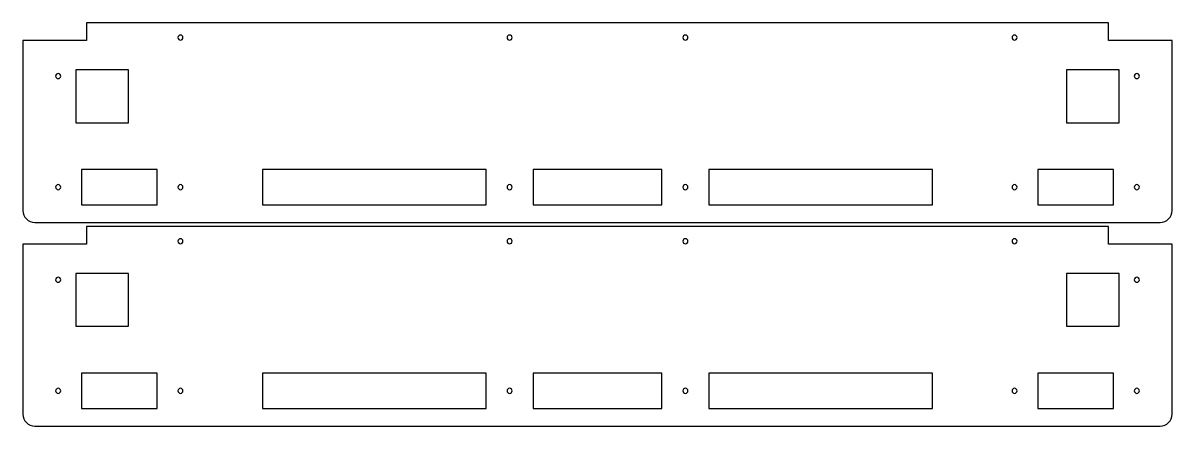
# Model space of a CAD drawing. Header units: millimetres. Extents: x 10 to 990, y 249 to 592.
import ezdxf

# ---------------------------------------------------------------- set-up
doc = ezdxf.new("R2010")
doc.units = ezdxf.units.MM
doc.header["$MEASUREMENT"] = 0
doc.layers.get('0').update_dxf_attribs({"lineweight": 0})

# ---------------------------------------------------------------- blocks, each defined once
blk = doc.blocks.new('Block_0')
at = {"color": 1, "lineweight": 25, "true_color": 0xff0000}
for p, q in [((64.31, 592.41), (64.31, 577.41)), ((935.69, 592.41), (64.31, 592.41)), ((935.69, 577.41), (935.69, 592.41)), ((10, 577.41), (10, 432.41)), ((64.31, 577.41), (10, 577.41)), ((990, 577.41), (935.69, 577.41)), ((990, 432.41), (990, 577.41)), ((100, 552.41), (55, 552.41)), ((55, 552.41), (55, 507.41)), ((100, 507.41), (100, 552.41)), ((945, 552.41), (900, 552.41)), ((900, 552.41), (900, 507.41)), ((945, 507.41), (945, 552.41)), ((55, 507.41), (100, 507.41)), ((900, 507.41), (945, 507.41)), ((124.31, 467.41), (60, 467.41)), ((60, 467.41), (60, 437.41)), ((124.31, 437.41), (124.31, 467.41)), ((405, 467.41), (214.31, 467.41)), ((214.31, 467.41), (214.31, 437.41)), ((405, 437.41), (405, 467.41)), ((555, 467.41), (445, 467.41)), ((445, 467.41), (445, 437.41)), ((555, 437.41), (555, 467.41)), ((785.69, 467.41), (595, 467.41)), ((595, 467.41), (595, 437.41)), ((785.69, 437.41), (785.69, 467.41)), ((940, 467.41), (875.69, 467.41)), ((875.69, 467.41), (875.69, 437.41)), ((940, 437.41), (940, 467.41)), ((60, 437.41), (124.31, 437.41)), ((214.31, 437.41), (405, 437.41)), ((445, 437.41), (555, 437.41)), ((595, 437.41), (785.69, 437.41)), ((875.69, 437.41), (940, 437.41)), ((20, 422.41), (980, 422.41))]:
    blk.add_line(p, q, dxfattribs=at)
for points in [[(142.16, 579.91), (142.16, 581.09), (143.12, 582.06), (144.31, 582.06), (145.5, 582.06), (146.46, 581.09), (146.46, 579.91), (146.46, 578.72), (145.5, 577.76), (144.31, 577.76), (143.12, 577.76), (142.16, 578.72), (142.16, 579.91), (142.16, 579.91), (142.16, 579.91), (142.16, 579.91)], [(422.85, 579.91), (422.85, 581.09), (423.81, 582.06), (425, 582.06), (426.19, 582.06), (427.15, 581.09), (427.15, 579.91), (427.15, 578.72), (426.19, 577.76), (425, 577.76), (423.81, 577.76), (422.85, 578.72), (422.85, 579.91), (422.85, 579.91), (422.85, 579.91), (422.85, 579.91)], [(572.85, 579.91), (572.85, 581.09), (573.81, 582.06), (575, 582.06), (576.19, 582.06), (577.15, 581.09), (577.15, 579.91), (577.15, 578.72), (576.19, 577.76), (575, 577.76), (573.81, 577.76), (572.85, 578.72), (572.85, 579.91), (572.85, 579.91), (572.85, 579.91), (572.85, 579.91)], [(853.54, 579.91), (853.54, 581.09), (854.5, 582.06), (855.69, 582.06), (856.88, 582.06), (857.84, 581.09), (857.84, 579.91), (857.84, 578.72), (856.88, 577.76), (855.69, 577.76), (854.5, 577.76), (853.54, 578.72), (853.54, 579.91), (853.54, 579.91), (853.54, 579.91), (853.54, 579.91)], [(37.85, 547.16), (37.85, 548.34), (38.81, 549.31), (40, 549.31), (41.19, 549.31), (42.15, 548.34), (42.15, 547.16), (42.15, 545.97), (41.19, 545.01), (40, 545.01), (38.81, 545.01), (37.85, 545.97), (37.85, 547.16), (37.85, 547.16), (37.85, 547.16), (37.85, 547.16)], [(957.85, 547.16), (957.85, 548.34), (958.81, 549.31), (960, 549.31), (961.19, 549.31), (962.15, 548.34), (962.15, 547.16), (962.15, 545.97), (961.19, 545.01), (960, 545.01), (958.81, 545.01), (957.85, 545.97), (957.85, 547.16), (957.85, 547.16), (957.85, 547.16), (957.85, 547.16)], [(37.85, 452.41), (37.85, 453.59), (38.81, 454.56), (40, 454.56), (41.19, 454.56), (42.15, 453.59), (42.15, 452.41), (42.15, 451.22), (41.19, 450.26), (40, 450.26), (38.81, 450.26), (37.85, 451.22), (37.85, 452.41), (37.85, 452.41), (37.85, 452.41), (37.85, 452.41)], [(142.16, 452.41), (142.16, 453.59), (143.12, 454.56), (144.31, 454.56), (145.5, 454.56), (146.46, 453.59), (146.46, 452.41), (146.46, 451.22), (145.5, 450.26), (144.31, 450.26), (143.12, 450.26), (142.16, 451.22), (142.16, 452.41), (142.16, 452.41), (142.16, 452.41), (142.16, 452.41)], [(422.85, 452.41), (422.85, 453.59), (423.81, 454.56), (425, 454.56), (426.19, 454.56), (427.15, 453.59), (427.15, 452.41), (427.15, 451.22), (426.19, 450.26), (425, 450.26), (423.81, 450.26), (422.85, 451.22), (422.85, 452.41), (422.85, 452.41), (422.85, 452.41), (422.85, 452.41)], [(572.85, 452.41), (572.85, 453.59), (573.81, 454.56), (575, 454.56), (576.19, 454.56), (577.15, 453.59), (577.15, 452.41), (577.15, 451.22), (576.19, 450.26), (575, 450.26), (573.81, 450.26), (572.85, 451.22), (572.85, 452.41), (572.85, 452.41), (572.85, 452.41), (572.85, 452.41)], [(853.54, 452.41), (853.54, 453.59), (854.5, 454.56), (855.69, 454.56), (856.88, 454.56), (857.84, 453.59), (857.84, 452.41), (857.84, 451.22), (856.88, 450.26), (855.69, 450.26), (854.5, 450.26), (853.54, 451.22), (853.54, 452.41), (853.54, 452.41), (853.54, 452.41), (853.54, 452.41)], [(957.85, 452.41), (957.85, 453.59), (958.81, 454.56), (960, 454.56), (961.19, 454.56), (962.15, 453.59), (962.15, 452.41), (962.15, 451.22), (961.19, 450.26), (960, 450.26), (958.81, 450.26), (957.85, 451.22), (957.85, 452.41), (957.85, 452.41), (957.85, 452.41), (957.85, 452.41)]]:
    blk.add_open_spline(points, degree=3, knots=[0, 0, 0, 0, 1, 1, 1, 2, 2, 2, 3, 3, 3, 4, 4, 4, 5, 5, 5, 5], dxfattribs=at)
for points in [[(10, 432.41), (10, 426.88), (14.48, 422.41), (20, 422.41)], [(980, 422.41), (985.52, 422.41), (990, 426.88), (990, 432.41)]]:
    blk.add_open_spline(points, degree=3, dxfattribs=at)
blk = doc.blocks.new('Block_1')
at = {"color": 1, "lineweight": 25, "true_color": 0xff0000}
for p, q in [((64.31, 418.77), (64.31, 403.77)), ((935.69, 418.77), (64.31, 418.77)), ((935.69, 403.77), (935.69, 418.77)), ((10, 403.77), (10, 258.77)), ((64.31, 403.77), (10, 403.77)), ((990, 403.77), (935.69, 403.77)), ((990, 258.77), (990, 403.77)), ((100, 378.77), (55, 378.77)), ((55, 378.77), (55, 333.77)), ((100, 333.77), (100, 378.77)), ((945, 378.77), (900, 378.77)), ((900, 378.77), (900, 333.77)), ((945, 333.77), (945, 378.77)), ((55, 333.77), (100, 333.77)), ((900, 333.77), (945, 333.77)), ((124.31, 293.77), (60, 293.77)), ((60, 293.77), (60, 263.77)), ((124.31, 263.77), (124.31, 293.77)), ((405, 293.77), (214.31, 293.77)), ((214.31, 293.77), (214.31, 263.77)), ((405, 263.77), (405, 293.77)), ((555, 293.77), (445, 293.77)), ((445, 293.77), (445, 263.77)), ((555, 263.77), (555, 293.77)), ((785.69, 293.77), (595, 293.77)), ((595, 293.77), (595, 263.77)), ((785.69, 263.77), (785.69, 293.77)), ((940, 293.77), (875.69, 293.77)), ((875.69, 293.77), (875.69, 263.77)), ((940, 263.77), (940, 293.77)), ((60, 263.77), (124.31, 263.77)), ((214.31, 263.77), (405, 263.77)), ((445, 263.77), (555, 263.77)), ((595, 263.77), (785.69, 263.77)), ((875.69, 263.77), (940, 263.77)), ((20, 248.77), (980, 248.77))]:
    blk.add_line(p, q, dxfattribs=at)
for points in [[(142.16, 406.27), (142.16, 407.45), (143.12, 408.42), (144.31, 408.42), (145.5, 408.42), (146.46, 407.45), (146.46, 406.27), (146.46, 405.08), (145.5, 404.12), (144.31, 404.12), (143.12, 404.12), (142.16, 405.08), (142.16, 406.27), (142.16, 406.27), (142.16, 406.27), (142.16, 406.27)], [(422.85, 406.27), (422.85, 407.45), (423.81, 408.42), (425, 408.42), (426.19, 408.42), (427.15, 407.45), (427.15, 406.27), (427.15, 405.08), (426.19, 404.12), (425, 404.12), (423.81, 404.12), (422.85, 405.08), (422.85, 406.27), (422.85, 406.27), (422.85, 406.27), (422.85, 406.27)], [(572.85, 406.27), (572.85, 407.45), (573.81, 408.42), (575, 408.42), (576.19, 408.42), (577.15, 407.45), (577.15, 406.27), (577.15, 405.08), (576.19, 404.12), (575, 404.12), (573.81, 404.12), (572.85, 405.08), (572.85, 406.27), (572.85, 406.27), (572.85, 406.27), (572.85, 406.27)], [(853.54, 406.27), (853.54, 407.45), (854.5, 408.42), (855.69, 408.42), (856.88, 408.42), (857.84, 407.45), (857.84, 406.27), (857.84, 405.08), (856.88, 404.12), (855.69, 404.12), (854.5, 404.12), (853.54, 405.08), (853.54, 406.27), (853.54, 406.27), (853.54, 406.27), (853.54, 406.27)], [(37.85, 373.52), (37.85, 374.7), (38.81, 375.67), (40, 375.67), (41.19, 375.67), (42.15, 374.7), (42.15, 373.52), (42.15, 372.33), (41.19, 371.37), (40, 371.37), (38.81, 371.37), (37.85, 372.33), (37.85, 373.52), (37.85, 373.52), (37.85, 373.52), (37.85, 373.52)], [(957.85, 373.52), (957.85, 374.7), (958.81, 375.67), (960, 375.67), (961.19, 375.67), (962.15, 374.7), (962.15, 373.52), (962.15, 372.33), (961.19, 371.37), (960, 371.37), (958.81, 371.37), (957.85, 372.33), (957.85, 373.52), (957.85, 373.52), (957.85, 373.52), (957.85, 373.52)], [(37.85, 278.77), (37.85, 279.95), (38.81, 280.92), (40, 280.92), (41.19, 280.92), (42.15, 279.95), (42.15, 278.77), (42.15, 277.58), (41.19, 276.62), (40, 276.62), (38.81, 276.62), (37.85, 277.58), (37.85, 278.77), (37.85, 278.77), (37.85, 278.77), (37.85, 278.77)], [(142.16, 278.77), (142.16, 279.95), (143.12, 280.92), (144.31, 280.92), (145.5, 280.92), (146.46, 279.95), (146.46, 278.77), (146.46, 277.58), (145.5, 276.62), (144.31, 276.62), (143.12, 276.62), (142.16, 277.58), (142.16, 278.77), (142.16, 278.77), (142.16, 278.77), (142.16, 278.77)], [(422.85, 278.77), (422.85, 279.95), (423.81, 280.92), (425, 280.92), (426.19, 280.92), (427.15, 279.95), (427.15, 278.77), (427.15, 277.58), (426.19, 276.62), (425, 276.62), (423.81, 276.62), (422.85, 277.58), (422.85, 278.77), (422.85, 278.77), (422.85, 278.77), (422.85, 278.77)], [(572.85, 278.77), (572.85, 279.95), (573.81, 280.92), (575, 280.92), (576.19, 280.92), (577.15, 279.95), (577.15, 278.77), (577.15, 277.58), (576.19, 276.62), (575, 276.62), (573.81, 276.62), (572.85, 277.58), (572.85, 278.77), (572.85, 278.77), (572.85, 278.77), (572.85, 278.77)], [(853.54, 278.77), (853.54, 279.95), (854.5, 280.92), (855.69, 280.92), (856.88, 280.92), (857.84, 279.95), (857.84, 278.77), (857.84, 277.58), (856.88, 276.62), (855.69, 276.62), (854.5, 276.62), (853.54, 277.58), (853.54, 278.77), (853.54, 278.77), (853.54, 278.77), (853.54, 278.77)], [(957.85, 278.77), (957.85, 279.95), (958.81, 280.92), (960, 280.92), (961.19, 280.92), (962.15, 279.95), (962.15, 278.77), (962.15, 277.58), (961.19, 276.62), (960, 276.62), (958.81, 276.62), (957.85, 277.58), (957.85, 278.77), (957.85, 278.77), (957.85, 278.77), (957.85, 278.77)]]:
    blk.add_open_spline(points, degree=3, knots=[0, 0, 0, 0, 1, 1, 1, 2, 2, 2, 3, 3, 3, 4, 4, 4, 5, 5, 5, 5], dxfattribs=at)
for points in [[(10, 258.77), (10, 253.24), (14.48, 248.77), (20, 248.77)], [(980, 248.77), (985.52, 248.77), (990, 253.24), (990, 258.77)]]:
    blk.add_open_spline(points, degree=3, dxfattribs=at)

msp = doc.modelspace()

# ---------------------------------------------------------------- block references
for name in ['Block_0', 'Block_1']:
    msp.add_blockref(name, (0, 0))

doc.saveas('drawing.dxf')
